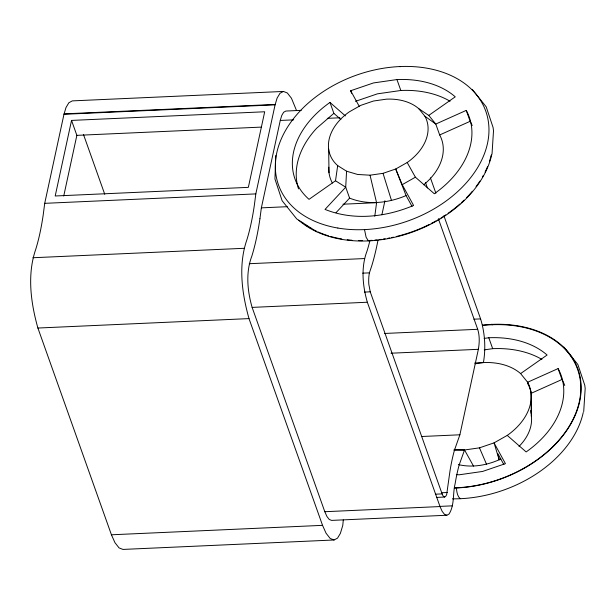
<?xml version="1.0" encoding="UTF-8"?>
<svg xmlns="http://www.w3.org/2000/svg" width="616" height="616" viewBox="0 0 616 616"><rect width="100%" height="100%" fill="white"/><g stroke="black" fill="none" stroke-linecap="round" stroke-linejoin="round"><path stroke-width="0.92" d="M518.995 446.461A51.313 36.067 -19.6 0 0 531.346 416.139L531.516 393.154L527.627 382.243L520.612 373.589A58.974 41.457 -19.6 0 0 483.429 362.578L474.797 362.963M275.806 155.494L274.944 178.979L282.12 200.724L296.735 218.934L316.755 231.724M423.685 184.777A58.974 41.457 -19.6 0 0 439.67 134.966L435.789 124.047L428.767 115.4L418.826 108.739A51.313 36.067 -19.6 0 0 386.478 99.153L373.481 101.016L360.807 105.344L349.318 111.843A51.313 36.067 -19.6 0 0 337.691 165.612L346.562 171.202L345.715 187.195L349.595 198.113C367.798 205.444 388.334 203.08 406.083 195.588L412.012 206.391M343.289 519.935L342.789 525.348L340.394 533.341L337.522 538.138L334.072 539.986L122.961 549.426L119.057 547.894L114.938 542.642L111.434 534.788L37.892 328.035C30.785 302.764 26.965 274.536 35.774 249.234A152.545 43.32 87.4 0 0 43.228 214.753L44.714 203.334L64.064 113.868L275.175 104.427L255.825 193.901L254.339 205.313A152.545 43.32 87.4 0 1 246.885 239.793C238.076 265.103 241.895 293.324 249.003 318.603L322.545 525.348L326.049 533.202L330.168 538.461L334.072 539.986M436.86 497.397L444.544 497.05L445.599 496.488L446.638 494.748L450.027 470.716A127.989 36.352 87.4 0 1 454.5 450.034L459.882 434.796L478.363 349.31C479.517 342.719 479.725 335.743 477.7 329.298L438.376 218.757M259.929 218.734A165.204 46.916 87.4 0 1 251.859 256.071C245.591 272.411 247.37 290.883 252.121 307.392L324.801 511.711L326.942 516.516L329.267 519.473L331.608 520.397L446.823 515.245L449.033 514.06C454.762 505.043 452.575 493.632 455.147 483.599A116.262 33.018 87.4 0 1 459.213 464.818L464.533 449.98L479.479 447.84L494.047 442.865L507.245 435.397A58.974 41.457 -19.6 0 0 527.627 382.243L558.096 368.591L561.977 379.502L531.516 393.154M301.247 110.356L285.886 111.042L283.676 112.228L281.758 115.438L280.257 120.451L261.361 207.854L259.929 218.726M346.562 171.202L357.596 174.467L370.039 175.198L376.576 202.703L375.144 213.575A165.204 46.916 87.4 0 1 374.751 216.208M345.376 115.908L329.983 102.433A92.469 65.003 -19.6 0 0 309.032 199.338L335.512 180.773L337.691 165.612M369.877 240.817A165.204 46.916 87.4 0 1 367.074 250.92C360.807 267.259 362.585 285.732 367.336 302.24L440.017 506.56L442.157 511.365L444.483 514.322L446.823 515.245M71.541 120.413L55.201 195.988L248.348 187.356L264.695 111.773L71.541 120.413L76.854 135.358L63.741 196.004M381.905 214.73L384.938 200.724M444.544 497.05L442.989 495.865L442.111 493.893L370.231 291.83L368.791 284.099A15.069 4.281 87.4 0 1 369.408 272.857L371.687 266.027A176.954 50.258 87.4 0 0 378.062 239.709M492.03 153.946L493.508 130.761L493.085 127.512L486.209 106.838L472.256 89.42M583.706 411.657L585.185 388.473L584.761 385.223L577.885 364.549L563.933 347.131M456.356 487.795C456.756 491.452 457.172 496.203 460.244 498.706M336.013 212.689L349.595 198.113M329.983 102.433L333.864 113.352L316.724 128.166A92.469 65.003 -19.6 0 0 298.521 188.881M428.767 115.4L455.247 96.835A92.469 65.003 -19.6 0 0 396.95 79.564L373.527 82.929L350.681 90.729L351.582 93.247M520.612 373.589L547.093 355.024A92.469 65.003 -19.6 0 0 488.796 337.76L484.114 338.43M418.826 108.739L424.932 116.262A51.313 36.067 -19.6 0 1 407.199 162.509L395.711 169L383.036 173.335L370.039 175.198M335.512 180.773L345.715 187.195L325.025 209.409C353.561 220.905 385.762 217.194 413.598 205.451L402.202 184.669L415.4 177.2L434.295 193.74A92.469 65.003 -19.6 0 0 466.25 110.395L435.789 124.047L424.932 116.262M500.839 459.005C487.787 465.126 472.51 468.014 458.327 464.58M283.429 91.445L279.98 93.301L277.108 98.098L275.082 104.851L63.972 114.291L65.997 107.538L68.861 102.741L72.318 100.885L283.429 91.445L287.325 92.978L291.453 98.237L296.565 110.618M439.67 134.966L470.139 121.314L466.25 110.395M355.44 101.34L377.408 93.84L400.839 90.483A92.469 65.003 -19.6 0 1 450.057 101.232M484.245 349.88L492.677 348.671A92.469 65.003 -19.6 0 1 541.903 359.421M475.028 363.779L483.429 362.578C485.924 348.094 484.923 332.933 480.596 318.895L443.928 215.831M280.257 120.451L293.693 119.851M327.304 118.349L339.786 117.787M76.854 135.358L261.361 127.104M44.714 203.334L255.825 193.901M261.361 207.854L287.279 206.691M342.966 204.204L376.576 202.703M32.879 257.742L243.99 248.302M249.28 263.71L364.495 258.558M362.685 273.158L369.408 272.857M364.472 292.092L370.231 291.83M252.121 307.392L367.336 302.24M37.892 328.035L249.003 318.603M473.873 319.196L480.596 318.895M384.561 333.464L477.7 329.298M390.991 353.214L478.363 349.31M421.475 436.513L459.882 434.796M453.984 450.45L464.533 449.98L473.527 466.127M441.549 492.754L447.308 492.5M435.389 494.194L442.111 493.893M439.978 506.39L452.46 505.836M324.801 511.711L440.017 506.56M111.434 534.788L322.545 525.348M454.046 449.364L464.533 449.98M456.364 474.636L459.166 474.797L482.598 471.44L505.443 463.64L494.047 442.865L499.199 459.929L497.928 453.776L503.85 464.58M399.761 66.574L400.169 66.782M368.368 240.887L366.112 237.275L364.518 229.599M491.437 324.286L492.261 324.878M333.864 113.352L340.864 119.473M507.245 435.397L526.141 451.928A92.469 65.003 -19.6 0 0 558.096 368.591M407.199 162.509L415.4 177.2M350.681 90.729L359.344 106.514M479.479 447.84L486.525 464.264M402.202 184.669L395.711 169L406.083 195.588M396.95 79.564L400.839 90.483M488.796 337.76L492.677 348.671M430.422 177.855L435.889 193.224M425.479 182.505L427.412 187.949M83.514 134.588L104.743 194.256M383.036 173.335L391.514 200.562M527.627 382.243L527.835 384.122M530.73 410.495L531.038 413.313M530.992 392.531L531.346 416.139M328.659 149.141L329.013 172.75M332.37 183.037A58.974 41.457 -19.6 0 1 328.782 167.206M482.382 325.109A110.387 77.601 -19.6 0 1 580.233 398.668A110.387 77.601 -19.6 0 1 454.308 488.065M482.382 325.479A110.002 77.323 -19.6 0 1 579.895 398.775A110.002 77.323 -19.6 0 1 454.408 487.864M491.791 154.362A110.387 77.601 -19.6 0 1 410.179 232.856A110.387 77.601 -19.6 0 1 298.775 220.274M491.191 155.17A110.002 77.323 -19.6 0 1 489.458 161.392M487.479 166.751A110.002 77.323 -19.6 0 1 485.069 172.064M483.237 175.545A110.002 77.323 -19.6 0 1 482.336 177.139M479.895 181.119A110.002 77.323 -19.6 0 1 476.045 186.625M472.395 191.23A110.002 77.323 -19.6 0 1 466.605 197.62M464.025 200.192A110.002 77.323 -19.6 0 1 461.33 202.718M459.944 203.965A110.002 77.323 -19.6 0 1 448.063 213.305M445.784 214.876A110.002 77.323 -19.6 0 1 441.071 217.91M439.462 218.888A110.002 77.323 -19.6 0 1 437.83 219.858M436.182 220.805A110.002 77.323 -19.6 0 1 431.154 223.523M429.452 224.386A110.002 77.323 -19.6 0 1 396.273 236.521M393.509 237.16A110.002 77.323 -19.6 0 1 391.653 237.553M389.789 237.93A110.002 77.323 -19.6 0 1 387.918 238.284M385.115 238.769A110.002 77.323 -19.6 0 1 383.237 239.062M381.366 239.331A110.002 77.323 -19.6 0 1 379.495 239.578M376.692 239.894A110.002 77.323 -19.6 0 1 374.836 240.078M372.056 240.302A110.002 77.323 -19.6 0 1 370.224 240.417M362.547 240.648A110.002 77.323 -19.6 0 1 358.658 240.602M351.929 240.232A110.002 77.323 -19.6 0 1 347.216 239.755M341.726 238.954A110.002 77.323 -19.6 0 1 330.338 236.382M328.505 235.836A110.002 77.323 -19.6 0 1 318.072 231.947M316.308 231.139A110.002 77.323 -19.6 0 1 314.568 230.292M311.165 228.482A110.002 77.323 -19.6 0 1 309.509 227.527M307.099 226.034A110.002 77.323 -19.6 0 1 304.774 224.463M303.28 223.377A110.002 77.323 -19.6 0 1 301.825 222.268M470.139 121.314A92.469 65.003 -19.6 0 1 472.195 125.564M583.237 412.481A110.002 77.323 -19.6 0 1 452.444 498.829M562.423 380.334A92.469 65.003 -19.6 0 1 564.733 385.516M337.845 228.043A110.002 77.323 -19.6 0 0 488.48 122.438A110.002 77.323 -19.6 0 0 320.097 93.778A110.002 77.323 -19.6 0 0 337.845 228.043"/></g></svg>
